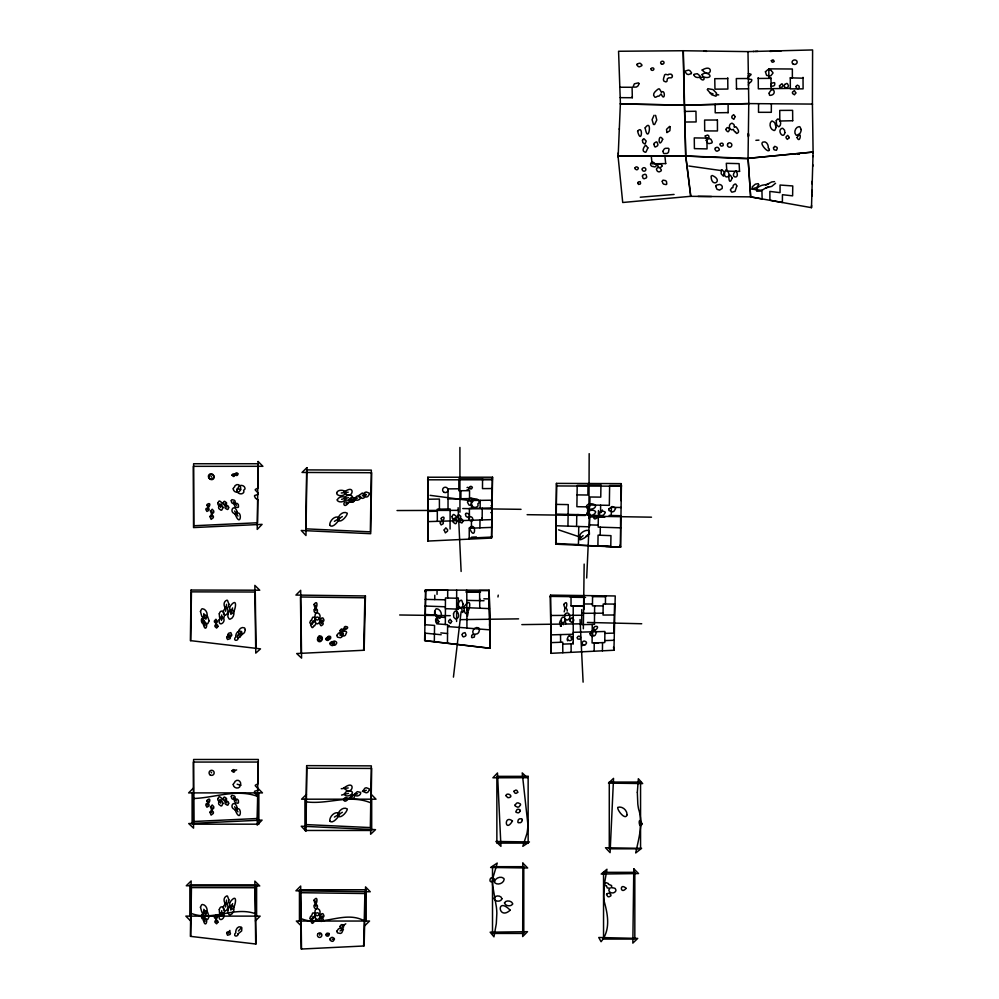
<?xml version="1.0" encoding="UTF-8"?>
<svg xmlns="http://www.w3.org/2000/svg" width="999" height="999" viewBox="0 0 999 999"><rect width="100%" height="100%" fill="white"/><g stroke="black" fill="none" stroke-linecap="round" stroke-linejoin="round"><path stroke-width="1.5" d="M448.014 508.978L448.064 488.886L458.828 488.798M427.759 521.628L450.112 520.941L450.112 508.941L437.3 509.215L437.337 521.316M728.121 112.8L728.121 103.884M456.593 621.49L456.668 590.122M551.161 653.309L550.349 596.403L571.028 596.653L571.041 605.844L583.916 605.869L583.965 595.566L583.903 609.577M803.021 77.36L803.096 88.861L790.334 88.861L790.284 77.86L792.369 77.847L792.357 69.006L768.78 68.856M460.901 498.726L460.926 490.721M469.218 538.985L469.255 528.246L479.907 527.859L479.995 520.017M469.368 520.317L469.418 508.466L492.032 507.967M581.73 609.627L581.68 624.612L594.455 624.412L594.53 613.236L603.046 613.186M588.935 518.506L589.173 453.646M771.353 103.871L771.315 112.313L758.503 112.313L758.578 103.671M812.412 104.595L812.599 49.95L747.976 51.611L683.154 50.737L684.327 105.157L748.775 103.596L812.412 104.083M445.329 624.512L445.429 608.653M447.664 598.026L447.702 590.097L425.387 590.484M471.391 528.171L471.478 520.304M471.553 508.429L471.603 498.551L448.039 498.938M482.167 519.955L482.242 508.191L482.242 509.003M469.505 498.588L469.555 490.659L458.816 490.734L458.866 478.821L482.567 478.821L482.48 488.611L492.232 488.548M480.144 508.229L480.207 500.374M482.167 519.13L482.18 517.782M782.392 202.235L782.442 194.693L792.619 195.854L792.756 185.951L780.069 185.04L780.057 192.645L769.854 191.421L769.917 200.212L782.304 202.497M434.74 599.575L434.79 595.217M437.038 594.405L437.075 590.509M592.27 624.45L592.095 642.981L604.757 642.544L604.894 631.493L573.226 632.317M594.155 651.211L594.23 642.906L598.676 642.744M748.338 136.763L748.338 135.852M594.542 615.134L594.63 605.869M434.602 615.009L434.64 611.525M583.341 628.783L584.165 564.085M602.434 650.811L602.534 642.619M190.759 640.646L191.433 591.858L255.257 592.02L256.006 648.314M190.759 936.375L191.433 887.599L255.257 887.749L256.006 944.043L190.384 936.35L191.146 880.968L186.276 885.763L259.74 885.938L254.857 881.118L255.707 944.03M425.312 590.047L425.312 591.858L425.312 590.047L489.148 590.197L490.234 648.314L424.612 640.621L425.661 590.047L425.262 620.829M489.148 590.197L490.234 648.264L424.987 640.646L425.075 634.54M447.452 643.306L447.627 624.687L436.763 623.851L436.888 615.147L425.062 614.46L424.912 624.7L434.553 625.424L434.328 641.758M469.218 538.111L491.645 537.062L492.544 477.21L427.834 477.235L427.747 541.071L491.508 538.074L492.357 479.133L482.567 479.133M556.443 483.391L556.63 485.951L621.49 486.188L621.153 483.628L556.443 483.391L555.769 543.506L578.458 544.555M589.835 504.994L609.328 505.344L609.64 485.489L621.403 485.526L620.504 547.19L555.844 544.18L556.63 485.951M565.759 623.776L565.159 618.793L566.545 619.88A2.098 2.098 0 0 0 567.619 619.929C570.516 619.105 570.679 614.273 567.969 613.099A2.11 2.11 0 0 0 566.858 612.999C563.349 613.036 565.971 619.63 563.573 617.245A1.723 1.723 0 0 0 562.425 617.345L561.238 618.843L561.513 622.589M577.06 494.892L587.874 495.029L588.011 485.089L600.936 485.152L600.761 497.127L589.959 497.002L589.81 506.93L576.885 506.693L577.197 485.377L588.011 485.414M812.412 103.933L813.111 153.134L813.149 152.06L748.076 158.329L750.649 196.89L748.076 158.329L685.751 156.006L618.006 155.732L622.714 202.497L690.833 196.291L685.751 156.006L684.427 105.145L748.788 103.571L747.989 51.611M748.775 103.384L748.039 158.354L813.099 152.035L811.488 207.667L750.486 196.865L762 198.901M567.944 526.123L568.256 504.607L556.381 504.395M576.785 514.61L576.598 526.436L589.51 526.81L589.697 514.935L556.131 514.11M578.746 526.498L578.446 545.104L597.889 546.003L598.076 535.152L610.963 535.639L610.764 546.74M587.562 514.872L587.687 506.893M598.438 510.551L598.176 527.11L620.716 527.834M600.549 510.614L600.636 505.194M600.923 486.113L600.936 485.152M621.016 515.709L611.276 515.459L611.4 507.342L621.141 507.504M620.591 517.557L620.504 547.19M620.866 500.586L621.153 483.628M748.351 135.389L748.376 133.454L748.788 135.802M600.174 535.227L600.312 527.172M605.406 604.045L605.544 595.841L605.531 596.778L592.569 596.615L592.569 595.666L592.457 605.856L603.171 605.918M363.636 650.262L364.885 597.802L300.462 596.977L301.198 653.321M363.636 945.991L364.885 893.531L300.462 892.706L301.198 949.05L364.136 945.978L365.547 886.887L370.242 891.757L295.929 890.808L300.674 886.051L301.511 949.038M613.511 647.065L613.935 650.249L615.234 595.966L550.536 595.129L550.262 596.977M613.886 631.743L614.547 603.958M565.159 618.793C566.296 622.127 562.787 622.077 562.025 624.288A1.399 1.399 0 0 1 561.226 624.45L559.577 622.777L560.414 620.591A1.399 1.399 0 0 1 561.213 620.416M811.488 207.667L811.563 205.357M811.837 196.216L811.887 194.355M811.937 192.782L812.012 190.272M812.199 184.041L812.287 181.119M812.724 166.383L812.774 164.748M813.011 156.618L813.036 155.807M620.391 103.409L618.131 157.043L618.181 155.782L685.701 155.881L690.671 196.341M618.244 154.333L618.306 152.822M619.305 129.308L619.33 128.684M586.675 578.009L589.672 513.361M462.05 611.7L461.9 609.003M748.014 158.829L685.689 156.069L683.316 50.737L618.568 51.261L620.416 103.958L684.327 105.107L620.367 103.971M752.359 186.788L752.16 187.887M221.453 620.441L221.741 614.934M221.453 916.183L221.741 910.663M569.692 621.003L569.48 618.98M468.131 612.712L467.47 616.233M703.696 51.011L706.468 51.436M727.672 78.621L714.76 78.684L714.959 89.161L727.859 89.048L727.734 77.785M748.551 88.786L736.513 88.911L736.575 88.087M734.465 127.173L734.015 124.625L732.329 123.327A2.01 1.948 -12.1 0 0 731.38 123.364C728.683 124.263 728.683 128.834 731.38 129.72A2.01 1.948 -12.1 0 0 732.392 129.745L733.303 129.296L734.552 131.668A1.673 1.623 -12 0 0 735.489 131.793L736.288 133.217A1.349 1.311 -12.1 0 0 736.987 133.416C740.509 132.193 737.324 128.684 736.238 127.023A1.673 1.623 -12.2 0 0 735.339 126.861L734.465 127.173L734.54 126.211M211.638 516.895L212.113 511.7M211.638 812.624L212.113 807.429M492.544 477.21L492.295 479.795L427.572 479.807M436.988 617.682L437.075 616.87M453.434 677.122L461.101 611.8M491.745 536.263L491.508 538.074M225.624 611.263L226.561 604.32M225.624 906.992L226.561 900.049M427.747 541.071L427.834 477.235M497.964 596.977L498.239 595.129M321.453 623.588L322.128 620.092M321.453 919.317L322.128 915.821M472.627 500.936C473.289 497.627 478.946 498.551 479.22 501.673A1.986 1.986 0 0 1 478.971 502.797L477.809 503.796L478.084 505.107A2.198 2.198 0 0 1 477.622 506.343C473.751 510.027 468.581 503.558 472.627 500.936L430.094 495.342M558.566 529.845L580.494 537.237C576.997 533.354 590.097 526.735 589.348 532.792C588.686 537.237 572.777 544.355 583.141 535.589M207.492 509.403L208.566 505.294M207.492 805.132L208.566 801.023M721.415 169.842L721.141 173.726L723.201 175.986M230.856 614.36L232.592 607.904M230.856 910.089L232.592 903.633M469.205 488.736L468.593 489.622A1.848 1.848 0 0 1 467.557 489.96L467.008 489.885M319.643 639.422L320.055 638.286M319.643 935.151L320.055 934.028M756.056 189.822L757.729 187.575A12.85 12.438 18.1 0 1 762.849 185.09L768.493 184.216M458.017 609.44L459.053 607.829M228.546 637.562L229.932 634.69M228.546 933.291L229.932 930.419M711.126 176.086C711.188 188.936 724.263 180.382 712.112 175.474M462.674 612.499L463.524 611.013M775.561 183.267L771.74 186.376L765.771 187.962L760.626 191.084L756.693 191.221M583.903 644.492L583.016 645.329A2.423 2.423 0 0 1 581.83 645.604M752.547 186.563L755.369 184.153L758.216 183.641M592.02 636.6L592.857 634.328A1.948 1.948 0 0 0 592.407 633.341L591.758 632.842M238.361 635.302L241.258 632.08M238.361 931.031L241.258 927.821M255.394 920.928L260.14 916.12L185.851 916.12L190.597 920.928M193.419 788.086L188.624 792.894L262.462 792.894L257.717 788.086M601.423 512.137L602.26 509.927M306.468 794.367L301.598 799.188L375.999 799.188L371.266 794.367M364.61 925.861L369.543 921.041L296.328 921.041L301.198 925.861M723.776 175.799L724.038 171.94L722.002 169.668M560.988 623.95L560.352 625.998M327.572 638.935L329.158 637.724M327.572 934.664L329.158 933.453M674.075 194.443L640.272 197.215M654.07 115.26L652.085 119.68L653.496 124.538M725.724 170.042C720.529 180.32 734.477 178.097 726.485 169.93M318.269 933.416L319.468 932.904A2.148 2.148 0 0 1 321.391 933.74L321.778 934.527A2.31 2.31 0 0 1 320.654 937.149L320.254 937.312A2.148 2.148 0 0 1 317.894 936.575L317.52 935.788A2.148 2.148 0 0 1 318.231 933.615M765.709 185.09L771.74 181.943L774.512 181.618M565.047 608.279L564.185 611.863M342.045 630.544L345.779 628.084M342.045 926.273L345.779 923.813M586.126 536.038L589.585 533.928M334.403 521.341L342.345 516.545M334.403 817.082L342.345 812.274M340.035 635.177L343.469 633.416M340.035 930.918L343.469 929.145M654.545 124.6L656.78 120.03L655.569 115.335M599.612 513.149L600.911 512.524M472.702 501.71L468.993 500.462L467.969 501.173A2.085 2.085 0 0 0 467.482 502.31L469.018 505.069L472.34 505.694M707.779 88.686L712.986 89.56L716.533 93.157M765.771 187.962L768.543 186.751M352.185 499.837C344.78 504.92 360.04 500.624 352.185 499.837L357.58 498.014M346.029 503.546L352.335 501.261M346.029 799.275L352.335 797.002M233.479 475.187L236.651 474.188M233.479 770.916L236.651 769.917M352.147 795.479L357.58 793.743M362.35 495.691L366.333 494.53M362.35 791.433L366.333 790.271M591.733 632.305L592.095 632.205A2.947 2.947 0 0 0 593.344 631.356L593.868 629.807M341.558 499.325L348.501 497.652M341.558 795.054L348.501 793.381M332.18 643.631L334.44 643.119M332.18 939.36L334.44 938.848M735.664 170.929C728.608 177.785 740.908 180.145 736.226 171.029M491.133 501.773C492.657 500.561 492.794 507.717 491.033 505.706M688.898 166.021L720.941 170.542M716.021 96.241L711.688 94.743L707.23 89.573M341.246 492.994L348.226 492.207M341.246 788.723L348.226 787.949M798.126 154.233L799.387 154.108M193.456 798.526C214.797 797.814 236.663 788.523 257.63 796.428M755.893 140.322L758.94 140.147M613.935 650.249L551.011 653.321L550.536 595.129M471.54 537.187L476.373 536.962M479.907 527.822L491.77 527.397M604.782 640.596L614.048 640.272M562.724 644.118L573.251 643.743L573.201 605.844M450.112 520.941L491.87 519.63M781.405 50.749L770.029 51.436M757.779 51.361L755.294 51.424M551.061 634.865L573.226 634.253M604.87 633.366L614.348 633.116M753.171 51.473L754.033 51.461M551.173 642.632L562.712 642.195L562.824 652.747M437.312 511.213L427.809 511.426M684.552 111.438L695.953 111.251L696.128 121.94L684.814 122.028M728.071 112.612L715.209 112.8L715.172 104.321M471.59 500.487L492.132 500.199M460.489 619.642L518.581 618.856M521.84 624.612L580.019 623.838M427.772 499.238L439.398 499.063L439.423 509.165M581.718 613.336L594.53 613.236M581.705 615.259L550.711 615.484M758.154 77.635L758.253 78.459L771.053 78.372L768.88 77.972L768.818 69.268M803.121 78.197L790.284 77.86M669.642 126.386L666.533 129.383L666.845 132.467M490.821 508.054C492.807 506.993 492.732 515.022 490.746 512.537M397.028 510.539L458.291 510.352M790.284 88.412L758.328 88.824L758.253 78.459M583.928 603.97L592.482 603.995M571.041 605.844L583.928 605.869M619.83 87.238L632.092 87.275L632.317 97.727L620.192 97.652M479.67 600.611L479.595 590.609L489.223 590.634L489.672 629.832M465.796 591.957L480.507 591.995M698.039 196.403L711.5 196.516M425.174 599.388L445.442 599.8M690.371 196.328L750.661 196.865M614.36 614.997L603.021 615.047L603.196 604.02L614.622 604.07M462.762 508.541L521.041 509.328M527.122 514.685L585.352 515.459M583.965 597.127L571.028 596.653M570.204 597.227L585.551 597.427M399.662 614.984L450.249 615.684M489.46 608.603L458.329 607.355M590.496 516.196L651.498 517.182M479.657 598.713L479.745 608.229M479.595 590.609L479.607 591.72L466.795 591.683L466.783 590.147L466.833 600.387L484.016 600.736M556.006 525.749L576.598 526.411M483.853 598.801L489.335 598.913M587.437 622.452L641.72 623.751M577.285 514.622L578.908 514.66M609.178 515.409L611.276 515.459M589.672 516.895L604.807 517.27M425.174 606.018L445.392 606.793M589.535 524.875L598.214 525.137M466.87 609.652L466.845 600.374M605.731 546.503L620.491 547.177L620.154 545.292L620.491 547.177M597.889 545.666L610.776 546.266M436.863 616.982L445.379 617.457M447.602 626.573L466.933 627.971M489.885 629.845L466.933 628.084L466.92 607.729M424.712 633.116L441.196 634.74M306.368 801.885C328.196 804.732 349.638 793.78 371.128 802.984M440.809 632.891L447.515 633.528M750.087 188.898L761.937 190.384L762.112 198.564M255.407 913.685C233.766 906.031 211.963 921.815 190.734 913.211M301.111 918.581C322.365 927.634 344.518 909.652 364.722 921.041M667.045 132.555L669.867 130.707L670.242 126.648M710.264 93.044L713.011 93.794M718.718 94.942L716.008 94.206L716.683 95.367M237.138 488.474L240.934 489.66M237.138 784.203L240.934 785.389M752.697 188.611L756.643 187.587L758.89 184.465M473.838 498.713L471.029 498.089L469.255 499.163A1.836 1.836 0 0 0 468.968 500.124L468.993 500.462M233.354 501.785L236.501 505.294M233.354 797.514L236.501 801.023M469.055 487.949L467.857 487.375A1.861 1.861 0 0 0 467.045 487.574M566.445 608.566L567.107 609.727A3.646 3.646 0 0 1 567.207 611.126M211.064 476.436L211.626 477.11M211.064 772.165L211.626 772.839M234.603 511.013L237.949 516.096M234.603 806.755L237.949 811.837M567.707 640.846L567.32 640.059A2.323 2.323 0 0 1 567.357 638.761M321.391 638.011L321.778 638.786A2.31 2.31 0 0 1 320.654 641.408L320.254 641.583A2.148 2.148 0 0 1 317.894 640.846L317.52 640.059A2.323 2.323 0 0 1 318.281 637.687L319.468 637.175A2.323 2.323 0 0 1 321.616 638.061M202.847 620.941L205.095 625.661M202.847 916.67L205.095 921.39M225.062 503.446L226.798 507.255M225.062 799.188L226.798 802.984M571.578 638.786L571.428 638.386A2.148 2.148 0 0 0 570.891 637.687M203.796 613.561L205.919 619.255M203.796 909.29L205.919 914.997M561.051 626.311L560.451 624.163L560.914 626.223M632.092 96.903L632.317 97.727M219.905 503.658L220.767 507.492M219.905 799.387L220.767 803.221M562.912 622.389L563.349 624.712M215.909 621.366L216.408 626.023M215.909 917.094L216.408 921.752M555.656 542.332L555.844 544.18M315.172 618.518L315.422 622.19M315.172 914.247L315.422 917.919M580.044 619.517L583.104 682.142M458.129 507.692L461.126 571.453M315.622 605.232L315.784 610.651M315.622 900.961L315.784 906.38M489.897 625.087C489.185 627.984 489.947 619.78 489.897 624.612M748.376 77.685L748.388 78.521L736.325 78.571L736.513 88.911M748.438 81.968C747.826 84.865 751.997 81.706 751.822 80.032A1.361 1.199 -6.6 0 0 751.548 79.458L748.401 79.083M748.351 75.499L748.376 77.223L751.061 74.675A1.386 1.211 -6.5 0 0 750.923 74.176L748.313 73.589M748.476 83.941L748.501 85.552M560.526 634.602L560.601 642.282M573.214 636.351L573.226 639.248M573.239 642.07L573.251 643.743M771.003 77.959L771.103 88.811M571.091 643.818L571.128 652.335M459.915 447.44L459.94 512.162M450.062 520.941L450.074 529.008M371.69 799.188L371.69 830.469L304.932 830.469L304.932 799.188M366.208 921.041L366.208 889.759L299.45 889.759L299.45 921.041M258.853 792.894L258.853 824.175L192.108 824.175L192.108 792.894M256.606 916.12L256.606 884.839L189.86 884.839L189.86 916.12M449.15 625.874A2.86 2.86 0 0 1 449.175 625.486M672.402 75.986L672.24 76.886A1.873 1.648 -15 0 1 671.291 77.797L668.493 77.872A2.185 1.911 -15 0 1 667.369 78.671L666.957 81.319A1.923 1.686 -15 0 1 665.696 81.868C661.538 81.356 664.26 77.223 664.572 75.012A2.173 1.911 -15 0 1 665.696 74.326L668.144 74.888A1.861 1.636 -15.1 0 1 668.88 74.226L670.878 74.138A2.772 2.435 -15 0 1 672.102 75.125L672.402 75.986M458.354 598.276L458.329 609.178L445.379 608.653L445.454 597.976L458.354 598.276M522.864 863.099L522.689 936.562L527.509 931.68L490.147 932.192L493.956 936.825L496.316 923.6L496.84 913.323A62.2 62.2 0 0 0 496.378 906.98L492.557 884.877A39.56 39.56 0 0 1 492.757 878.558L497.227 863.074L490.609 867.469L527.659 867.981L522.864 863.099M765.421 71.778L766.295 74.475A2.085 1.836 -6.7 0 0 766.757 75.462L770.704 75.924L773.001 73.077A2.085 1.836 -6.6 0 0 772.527 72.09L771.515 71.191A1.836 1.623 -6.6 0 0 771.228 70.355L768.006 69.53L765.421 71.778M325.999 638.885L326.049 639.497A1.399 1.399 0 0 0 326.598 640.222L327.772 640.459A1.748 1.748 0 0 0 328.971 639.56L329.096 638.361A1.399 1.399 0 0 0 328.546 637.637L327.372 637.412A1.748 1.748 0 0 0 326.173 638.299L325.999 638.885M325.999 934.627L326.049 935.226A1.399 1.399 0 0 0 326.598 935.963L327.772 936.188A1.748 1.748 0 0 0 328.971 935.289L329.096 934.09A1.399 1.399 0 0 0 328.546 933.366L327.372 933.141A1.748 1.748 0 0 0 326.173 934.04L325.999 934.627M219.081 619.917C218.494 628.796 228.222 620.304 221.99 616.82A1.611 1.611 0 0 0 221.166 616.808L219.081 619.917M219.081 915.646C218.494 924.525 228.222 916.046 221.99 912.549A1.611 1.611 0 0 0 221.166 912.549L219.081 915.646M227.972 634.777L228.409 636.313A1.598 1.598 0 0 0 229.458 636.887L231.256 636.088A2.71 2.71 0 0 0 231.818 635.002L230.794 632.592L228.609 633.291A2.71 2.71 0 0 0 228.047 634.377L227.972 634.777M462.2 634.777L462.637 636.313A1.598 1.598 0 0 0 463.673 636.887L465.472 636.088A2.71 2.71 0 0 0 466.034 635.002L465.022 632.592L462.824 633.291A2.71 2.71 0 0 0 462.262 634.377L462.2 634.777M662.275 181.381L662.737 183.117A3.621 3.447 30.2 0 0 663.711 184.153L666.121 184.603A1.548 1.474 30.1 0 0 666.77 184.016L666.508 181.631A3.634 3.447 30.2 0 0 665.546 180.607L663.124 180.157A1.548 1.474 30.3 0 0 662.474 180.744L662.275 181.381M237.225 512.075L236.8 513.686A1.349 1.349 0 0 1 236.251 514.06C227.585 513.111 234.29 501.835 237.225 512.075M237.225 807.804L236.8 809.415A1.349 1.349 0 0 1 236.251 809.802C227.585 808.853 234.29 797.564 237.225 807.804M504.483 902.871C505.019 906.105 510.714 906.817 512.537 904.32A1.336 1.336 0 0 0 512.649 903.558C511.563 900.611 505.806 899.837 504.483 902.871M350.025 797.427C355.095 802.559 356.568 790.309 350.025 797.427M233.267 488.823C233.129 491.77 237.562 493.531 239.523 491.346A2.085 2.085 0 0 0 239.985 490.222C242.382 487.325 238.549 482.255 235.04 485.676A1.836 1.836 0 0 0 234.753 486.65L233.741 487.699A2.085 2.085 0 0 0 233.267 488.823M233.267 784.552C233.129 787.499 237.562 789.26 239.523 787.087A2.085 2.085 0 0 0 239.985 785.951C242.382 783.054 238.549 777.984 235.04 781.418A1.836 1.836 0 0 0 234.753 782.379L233.741 783.428A2.085 2.085 0 0 0 233.267 784.552M637.599 131.256C641.508 145.954 643.731 123.839 637.599 131.256M633.791 868.793L632.842 943.118L637.712 938.411L598.738 937.487L601.073 941.72C610.689 929.982 607.966 914.784 604.22 901.498A50.125 50.125 0 0 1 603.708 895.991L604.27 884.814L606.967 869.255L601.198 874.038L638.536 873.551L633.791 868.793M637.337 792.294L637.812 804.058A64.798 64.798 0 0 0 638.611 809.128C643.443 823.563 638.661 838.661 635.714 852.959L641.583 848.338L605.494 847.751L610.089 852.634L613.536 778.371L608.491 783.116L642.669 783.566L638.349 778.721L637.337 792.294M191.084 590.047L190.384 640.621L260.489 648.863L255.769 653.109L254.857 585.389L259.74 590.209L191.084 590.047M258.129 461.501L257.218 529.408L262.088 524.363L193.531 527.584L193.344 466.333L262.887 466.308L258.129 461.501M257.842 499.775L257.53 522.764L193.794 525.749L193.606 463.748L258.316 463.736L257.992 488.061L255.382 489.423A1.386 1.386 0 0 0 255.245 489.997L257.929 492.807L257.904 494.567L254.757 495.429A1.361 1.361 0 0 0 254.483 496.103L255.469 498.201L257.842 499.775M258.067 762.05L257.218 825.137L262.088 820.104L188.724 823.551L193.544 828.134L193.344 762.062L258.067 762.05M257.842 795.504L257.53 818.493L193.794 821.49L193.606 759.49L258.316 759.465L257.992 783.803L255.382 785.164A1.386 1.386 0 0 0 255.245 785.726L257.929 788.548L257.904 790.309L254.757 791.171A1.361 1.361 0 0 0 254.483 791.832L255.469 793.93L257.842 795.504M306.643 469.905L305.844 528.846L370.342 531.843L371.341 470.142L306.643 469.905M306.893 467.657L305.969 535.514L301.236 530.481L370.691 533.703L371.69 472.714L302.01 472.452L306.893 467.657M306.643 765.634L305.844 824.575L370.342 827.572L371.341 765.871L306.643 765.634M306.818 768.206L305.969 831.255L301.236 826.21L375.499 829.657L370.617 834.252L371.69 768.443L306.818 768.206M315.959 623.276L314.71 625.736A1.673 1.673 0 0 1 313.773 625.886L312.974 627.372A1.361 1.361 0 0 1 312.025 627.547L310.539 624.999L313.024 620.966A1.673 1.673 0 0 1 313.923 620.791C315.609 621.578 314.385 617.12 316.933 617.12A2.01 2.01 0 0 1 317.894 617.145C320.617 618.094 320.579 622.727 317.894 623.701A2.01 2.01 0 0 1 316.883 623.738L315.959 623.276M315.959 919.018L314.71 921.478A1.673 1.673 0 0 1 313.773 921.615L312.974 923.101A1.361 1.361 0 0 1 312.025 923.276L310.539 920.728L313.024 916.707A1.673 1.673 0 0 1 313.923 916.533C315.609 917.307 314.385 912.849 316.933 912.849A2.01 2.01 0 0 1 317.894 912.874C320.617 913.835 320.579 918.456 317.894 919.43A2.01 2.01 0 0 1 316.883 919.467L315.959 919.018M245.304 629.67L244.605 632.205A5.37 5.37 0 0 1 243.157 633.741L240.11 634.415A1.261 1.261 0 0 1 240.584 634.989L240.085 637.087L237.899 637.712A1.261 1.261 0 0 1 237.362 637.262L237.525 635.227L239.685 634.24A2.123 2.123 0 0 1 238.998 633.653C237.188 630.694 241.071 626.336 244.206 627.797A2.123 2.123 0 0 1 244.905 628.458L245.304 629.67M479.52 629.67L478.821 632.205A5.37 5.37 0 0 1 477.372 633.741L474.325 634.415A1.249 1.249 0 0 1 474.725 634.815L474.3 637.087L472.115 637.712A1.261 1.261 0 0 1 471.578 637.262L471.753 635.227L473.913 634.24A2.123 2.123 0 0 1 473.214 633.653C471.416 630.694 475.287 626.336 478.434 627.797A2.123 2.123 0 0 1 479.133 628.458L479.52 629.67M510.189 910.176C498.139 921.203 495.804 895.641 510.189 910.176M626.148 888.373C620.167 895.391 619.417 881.93 626.148 888.373M735.102 116.608L733.865 119.343L731.942 117.944A3.646 3.534 -12.1 0 1 731.967 116.159L733.666 114.635L735.102 116.608M736.825 185.976L735.052 191.383L732.629 192.008A1.449 1.399 -10 0 1 731.568 191.995L730.381 189.872L731.917 187.75A1.424 1.386 -10 0 1 732.717 187.812L733.016 187.4A3.559 3.447 -10.1 0 1 733.491 185.127L734.952 184.066A1.399 1.349 -10 0 1 735.913 184.266L736.825 185.976M235.252 514.41C241.184 529.507 242.782 507.217 235.252 514.41M235.252 810.139C241.184 825.249 242.782 802.959 235.252 810.139M469.468 527.897C475.412 542.994 477.01 520.704 469.468 527.897M512.462 820.978C504.945 833.69 503.671 814.148 512.462 820.978M769.392 149.7C768.743 154.046 760.426 144.455 762.15 142.845A2.023 1.973 18.1 0 1 762.936 142.083C766.67 140.559 768.843 145.829 768.181 147.914A2.41 2.335 18 0 1 769.205 148.988L769.392 149.7M238.049 638.124C238.574 640.896 233.529 641.233 234.79 638.299A2.41 2.41 0 0 1 235.814 637.212C235.14 635.114 237.287 629.682 241.071 631.306A2.023 2.023 0 0 1 241.858 632.105L241.646 635.214L238.049 638.124M238.049 933.865C238.574 936.625 233.529 936.962 234.79 934.028A2.41 2.41 0 0 1 235.814 932.941C235.14 930.843 237.287 925.411 241.071 927.035A2.023 2.023 0 0 1 241.858 927.846L241.646 930.956L238.049 933.865M327.535 637.649L327.585 638.274A1.436 1.436 0 0 0 328.122 639.035L329.645 639.21A1.811 1.811 0 0 0 330.582 638.386L330.719 637.162A1.436 1.436 0 0 0 330.182 636.4L328.971 636.151A1.798 1.798 0 0 0 327.734 637.05L327.535 637.649M577.335 637.649L577.385 638.274A1.436 1.436 0 0 0 577.934 639.035L579.445 639.21A1.811 1.811 0 0 0 580.382 638.386L580.531 637.162A1.436 1.436 0 0 0 579.982 636.4L578.783 636.151A1.798 1.798 0 0 0 577.534 637.05L577.335 637.649M365.434 595.966L364.136 650.249L296.703 653.546L301.573 658.116L300.674 590.322L295.929 595.067L365.434 595.966M627.11 814.759C625.586 820.903 617.095 810.314 617.744 807.392C621.528 805.918 626.997 809.415 627.11 814.759M313.112 622.389L312.225 624.288A1.399 1.399 0 0 1 311.426 624.45L309.777 622.777L310.614 620.591A1.399 1.399 0 0 1 311.413 620.416L312.625 617.345A1.723 1.723 0 0 1 313.761 617.245C316.171 619.63 313.536 613.036 317.045 612.999A2.11 2.11 0 0 1 318.169 613.099C320.879 614.273 320.716 619.105 317.819 619.929A2.098 2.098 0 0 1 316.745 619.88L315.359 618.793L315.085 621.603L313.112 622.389M313.112 918.118L312.225 920.017A1.399 1.399 0 0 1 311.426 920.179L309.777 918.506L310.614 916.32A1.399 1.399 0 0 1 311.413 916.158L312.625 913.086A1.723 1.723 0 0 1 313.761 912.986C316.171 915.359 313.536 908.765 317.045 908.728A2.11 2.11 0 0 1 318.169 908.84C320.879 910.014 320.716 914.847 317.819 915.671A2.098 2.098 0 0 1 316.745 915.621L315.359 914.522L315.085 917.332L313.112 918.118M337.974 520.129C340.484 523.651 347.115 516.171 347.327 513.249C343.144 510.314 337.3 516.146 337.974 520.129M337.974 815.858C340.484 819.392 347.115 811.912 347.327 808.99C343.144 806.043 337.3 811.887 337.974 815.858M642.07 823.85C638.923 831.143 637.649 813.623 642.07 823.85M340.322 633.616L340.347 634.452A2.035 2.035 0 0 0 340.884 635.426L343.831 636.038A4.233 4.233 0 0 0 345.379 635.239L346.616 632.442A2.035 2.035 0 0 0 346.091 631.418L343.032 630.819A4.221 4.221 0 0 0 341.446 631.68L340.322 633.616M590.122 633.616L590.147 634.452A2.035 2.035 0 0 0 590.684 635.426L593.631 636.038A4.233 4.233 0 0 0 595.179 635.239L596.415 632.442A2.035 2.035 0 0 0 595.891 631.418L592.832 630.819A4.221 4.221 0 0 0 591.246 631.68L590.122 633.616M209.927 516.52L211.114 519.393L213.262 517.719A3.759 3.759 0 0 0 213.361 516.258L211.613 514.335L209.927 516.52M209.927 812.249L211.114 815.122L213.262 813.448A3.759 3.759 0 0 0 213.361 811.987L211.613 810.064L209.927 812.249M344.43 498.126C345.304 503.583 357.317 496.89 350.187 495.217A7.018 7.018 0 0 0 345.904 496.241L344.43 498.126M344.43 793.868C345.304 799.325 357.317 792.619 350.187 790.946A7.018 7.018 0 0 0 345.904 791.97L344.43 793.868M444.155 529.994L445.342 532.879L447.477 531.193A3.759 3.759 0 0 0 447.589 529.745L445.841 527.822L444.155 529.994M797.065 137.55C800.187 145.017 802.297 128.596 797.065 137.55M348.414 502.947C342.645 510.439 342.145 498.351 348.414 502.947M348.414 798.676C342.645 806.168 342.145 794.08 348.414 798.676M527.884 824.337L527.809 826.548A51.286 51.286 0 0 1 526.96 833.466L522.827 846.315L529.433 841.92L495.904 841.47L500.936 846.34L497.49 772.976L492.907 777.796L527.322 777.697L522.215 772.901L527.884 824.337M598.214 516.433C592.507 523.901 591.945 511.813 598.214 516.433M638.96 83.729L638.224 85.602A5.045 4.433 -15 0 1 636.151 87.088L633.578 87.125A1.411 1.236 -15.1 0 1 633.154 86.626L634.365 83.816L638.436 82.855A1.411 1.236 -15 0 1 638.848 83.329L638.96 83.729M662.699 139.211C658.029 150.574 657.841 131.556 662.699 139.211M200.449 611.45L201.823 616.42L205.145 618.344A1.948 1.948 0 0 0 206.056 617.956C208.679 615.097 206.431 609.09 202.547 608.766A1.948 1.948 0 0 0 201.561 609.153L200.449 611.45M200.449 907.192L201.823 912.149L205.145 914.085A1.948 1.948 0 0 0 206.056 913.685C208.679 910.838 206.431 904.832 202.547 904.495A1.948 1.948 0 0 0 201.561 904.894L200.449 907.192M434.665 611.45L436.051 616.42L439.36 618.344A1.948 1.948 0 0 0 440.284 617.956C442.894 615.097 440.659 609.09 436.775 608.766A1.948 1.948 0 0 0 435.776 609.153L434.665 611.45M715.696 186.338L717.032 189.323L719.542 190.11A1.349 1.299 -10 0 0 720.254 189.585L722.19 188.511L722.265 186.638A3.871 3.759 -10.1 0 0 721.303 185.165L719.779 184.428L716.545 185.115A1.336 1.299 -9.8 0 0 715.958 185.614L715.696 186.338M206.98 505.294L209.116 509.215A2.81 2.81 0 0 1 208.816 510.364L206.943 511.451L205.869 509.59A2.81 2.81 0 0 1 206.169 508.429C209.553 508.553 211.838 501.373 207.317 504.233A2.747 2.747 0 0 0 206.98 505.294M206.98 801.023C208.441 807.492 212.337 795.903 207.317 799.974A2.747 2.747 0 0 0 206.98 801.023M441.208 518.781L443.344 522.702A2.81 2.81 0 0 1 443.032 523.851L441.171 524.937L440.084 523.064A2.81 2.81 0 0 1 440.384 521.915C443.781 522.027 446.053 514.86 441.546 517.719A2.747 2.747 0 0 0 441.208 518.781M801.136 129.495L801.098 130.345A7.305 7.08 18 0 1 799.837 133.579L796.89 135.315A1.811 1.761 18 0 1 796.003 135.015C793.331 132.555 795.541 126.798 799.138 126.636A1.811 1.761 17.9 0 1 800.037 126.985L801.136 129.495M693.93 74.825C694.255 77.323 698.276 78.397 700.037 76.736A1.361 1.199 4.2 0 0 700.237 76.136L697.314 73.689L694.205 74.251A1.374 1.211 4.3 0 0 693.93 74.825M217.844 502.984L217.819 503.471A3.409 3.409 0 0 0 218.157 504.845L219.855 506.268A1.623 1.623 0 0 0 220.717 506.193L222.003 503.971A3.409 3.409 0 0 0 221.691 502.534L219.718 501.023A1.611 1.611 0 0 0 218.843 501.261L217.844 502.984M217.844 798.725L217.819 799.2A3.409 3.409 0 0 0 218.157 800.586L219.855 802.01A1.623 1.623 0 0 0 220.717 801.922L222.003 799.699A3.409 3.409 0 0 0 221.691 798.263L219.718 796.752A1.611 1.611 0 0 0 218.843 796.99L217.844 798.725M236.775 490.134C236.538 493.294 241.333 495.229 243.394 492.857A2.198 2.198 0 0 0 243.868 491.62L243.594 490.309L244.743 489.31A1.986 1.986 0 0 0 245.005 488.199C244.668 485.377 240.135 484.265 238.624 486.713A1.998 1.998 0 0 0 238.411 487.849L236.775 490.134M452.06 516.471L452.035 516.958A3.409 3.409 0 0 0 452.385 518.331L454.07 519.755A1.623 1.623 0 0 0 454.945 519.667L456.218 517.445A3.409 3.409 0 0 0 455.919 516.021L453.933 514.51A1.611 1.611 0 0 0 453.071 514.735L452.06 516.471M653.895 144.405L654.695 146.678A1.511 1.436 31.4 0 0 655.506 146.99L657.467 145.842A3.571 3.409 31.2 0 0 657.929 144.518L657.005 142.158A1.498 1.436 31.4 0 0 656.181 141.92L654.37 143.057A3.571 3.422 31.3 0 0 653.895 144.405M702.16 70.042C711.438 80.107 714.485 62.675 702.16 70.042M217.445 621.465L216.259 623.463L214.51 622.09A2.947 2.947 0 0 1 214.398 620.941L215.946 619.243L217.445 621.465M223.426 610.839L223.576 613.523L224.725 615.084A1.286 1.286 0 0 0 225.499 615.184C228.222 614.048 228.871 609.228 226.523 607.442A1.286 1.286 0 0 0 225.749 607.342L223.426 610.839M217.445 917.194L216.259 919.192L214.51 917.831A2.947 2.947 0 0 1 214.398 916.67L215.946 914.984L217.445 917.194M223.426 906.568L223.576 909.252L224.725 910.813A1.286 1.286 0 0 0 225.499 910.913C228.222 909.777 228.871 904.957 226.523 903.183A1.286 1.286 0 0 0 225.749 903.084L223.426 906.568M451.66 621.465L450.487 623.463L448.738 622.09A2.947 2.947 0 0 1 448.613 620.941L450.162 619.243L451.66 621.465M354.433 498.376L354.42 498.626A1.361 1.361 0 0 0 354.62 499.313C356.343 501.286 360.589 499.912 360.726 497.265A1.374 1.374 0 0 0 360.452 496.603L357.342 495.904L354.433 498.376M354.433 794.118L354.42 794.355A1.361 1.361 0 0 0 354.62 795.042C356.343 797.027 360.589 795.641 360.726 792.994A1.374 1.374 0 0 0 360.452 792.344L357.342 791.633L354.433 794.118M513.823 791.358L514.935 793.069A2.81 2.81 0 0 0 516.096 793.368L517.957 792.294L516.87 790.421A2.81 2.81 0 0 0 515.721 790.109L513.823 791.358M732.03 178.009C728.558 189.186 727.21 167.482 732.03 178.009M222.927 507.742L221.853 509.989A1.661 1.661 0 0 1 220.954 510.214L218.943 508.703A3.521 3.521 0 0 1 218.606 507.205L219.605 505.044A1.673 1.673 0 0 1 220.717 504.77L222.627 506.356A3.534 3.534 0 0 1 222.927 507.742M228.659 507.654L228.097 509.153A1.336 1.336 0 0 1 227.385 509.478L225.412 508.366A3.047 3.047 0 0 1 224.962 507.217L225.474 505.382A1.336 1.336 0 0 1 226.136 505.044L228.122 506.043A3.047 3.047 0 0 1 228.609 507.23L228.659 507.654M222.927 803.471L221.853 805.718A1.661 1.661 0 0 1 220.954 805.956L218.943 804.432A3.521 3.521 0 0 1 218.606 802.934L219.605 800.773A1.673 1.673 0 0 1 220.717 800.511L222.627 802.097A3.534 3.534 0 0 1 222.927 803.471M228.659 803.383L228.097 804.882A1.336 1.336 0 0 1 227.385 805.206L225.412 804.095A3.047 3.047 0 0 1 224.962 802.946L225.474 801.111A1.336 1.336 0 0 1 226.136 800.773L228.122 801.772A3.047 3.047 0 0 1 228.609 802.959L228.659 803.383M369.505 494.13L367.769 496.578A4.233 4.233 0 0 1 366.096 497.04L363.461 495.929A1.873 1.873 0 0 1 363.161 494.905L364.81 492.532A4.233 4.233 0 0 1 366.408 492.045L369.168 493.069A1.873 1.873 0 0 1 369.505 494.13M369.505 789.859L367.769 792.307A4.233 4.233 0 0 1 366.096 792.769L363.461 791.658A1.873 1.873 0 0 1 363.161 790.634L364.81 788.273A4.233 4.233 0 0 1 366.408 787.774L369.168 788.81A1.873 1.873 0 0 1 369.505 789.859M457.155 521.228L456.081 523.464A1.661 1.661 0 0 1 455.182 523.701L453.159 522.19A3.521 3.521 0 0 1 452.822 520.679L453.833 518.518A1.673 1.673 0 0 1 454.932 518.256L456.843 519.842A3.534 3.534 0 0 1 457.155 521.228M462.874 521.128L462.312 522.627A1.336 1.336 0 0 1 461.6 522.952L459.627 521.84A3.047 3.047 0 0 1 459.19 520.704L459.69 518.856A1.336 1.336 0 0 1 460.352 518.518L462.337 519.517A3.047 3.047 0 0 1 462.837 520.704L462.874 521.128M779.445 85.902L779.969 87.388A1.274 1.124 -6.7 0 0 780.594 87.625L782.479 86.688A2.897 2.547 -6.6 0 0 782.929 85.689L782.454 84.153A1.286 1.124 -6.7 0 0 781.63 83.866L779.445 85.902M231.98 475.124L233.329 476.486A1.848 1.848 0 0 0 234.378 476.148L234.952 474.712L233.629 473.888A1.861 1.861 0 0 0 232.829 474.088L231.98 475.124M231.98 770.853L233.329 772.215A1.848 1.848 0 0 0 234.378 771.877L234.952 770.441L233.629 769.63A1.861 1.861 0 0 0 232.829 769.817L231.98 770.853M314.011 604.47C316.221 615.284 319.38 597.127 314.011 604.47M314.011 900.211C316.221 911.013 319.38 892.856 314.011 900.211M563.811 604.47C566.033 615.284 569.18 597.127 563.811 604.47M726.123 129.171L726.098 129.545A2.61 2.522 -12 0 0 726.36 130.594L727.759 131.681A1.374 1.336 -12 0 0 728.483 131.581L729.52 129.77A2.61 2.522 -11.8 0 0 729.27 128.709L727.871 127.635A1.386 1.349 -12.1 0 0 726.822 127.922L726.123 129.171M210.502 511.213L211.576 514.073L213.586 512.712A3.546 3.546 0 0 0 213.736 510.964L212.213 509.24L210.502 511.213M210.502 806.942L211.576 809.802L213.586 808.441A3.546 3.546 0 0 0 213.736 806.692L212.213 804.969L210.502 806.942M223.314 502.647L223.326 503.434A2.897 2.897 0 0 0 223.776 504.557L225.662 505.556A1.274 1.274 0 0 0 226.286 505.269L226.586 502.772L224.625 501.323A1.286 1.286 0 0 0 223.801 501.673L223.314 502.647M223.314 798.376L223.326 799.163A2.897 2.897 0 0 0 223.776 800.286L225.662 801.298A1.274 1.274 0 0 0 226.286 800.998L226.586 798.513L224.625 797.065A1.286 1.286 0 0 0 223.801 797.402L223.314 798.376M457.542 516.121L457.554 516.92A2.897 2.897 0 0 0 458.004 518.044L459.89 519.043A1.274 1.274 0 0 0 460.514 518.743L460.814 516.258L458.841 514.81A1.286 1.286 0 0 0 458.017 515.159L457.542 516.121M661.425 92.133C665.734 88.811 664.884 103.034 661.126 93.894L659.09 96.054A1.886 1.648 -15.1 0 1 657.916 96.079L655.794 97.19A1.449 1.274 -15.1 0 1 654.82 97.128C651.286 94.068 656.081 90.709 658.291 88.986A1.886 1.648 -15 0 1 659.477 88.973L661.425 92.133M663.061 151.161L663.311 152.785A1.998 1.911 31.4 0 0 664.123 153.571L667.032 153.446A4.745 4.533 31.3 0 0 668.456 152.285L669.03 149.076A1.998 1.898 31.4 0 0 668.231 148.252L665.284 148.339A4.745 4.533 31.3 0 0 663.823 149.525L663.061 151.161M227.934 614.223L227.884 616.783L229.096 618.918A1.711 1.711 0 0 0 230.045 619.193C233.691 618.356 235.339 612.312 232.58 609.777A1.711 1.711 0 0 0 231.606 609.527L229.308 611.013L227.934 614.223M227.934 909.964L227.884 912.524L229.096 914.647A1.711 1.711 0 0 0 230.045 914.922C233.691 914.097 235.339 908.054 232.58 905.506A1.711 1.711 0 0 0 231.606 905.256L229.308 906.755L227.934 909.964M645.167 127.872C648.276 146.004 652.884 117.12 645.167 127.872M226.661 637.474L227.535 639.535L229.982 638.748A2.647 2.647 0 0 0 230.444 637.649L229.558 635.589L227.123 636.363A2.635 2.635 0 0 0 226.661 637.474M226.661 933.203L227.535 935.264L229.982 934.49A2.647 2.647 0 0 0 230.444 933.378L229.558 931.318L227.123 932.104A2.635 2.635 0 0 0 226.661 933.203M348.838 500.099L348.813 500.337A1.449 1.449 0 0 0 349.088 501.211L351.523 502.085A5.17 5.17 0 0 0 353.946 501.323L355.469 499.175A1.436 1.436 0 0 0 355.307 498.489L352.747 497.415A5.182 5.182 0 0 0 350.299 498.189L348.838 500.099M598.638 513.586L598.613 513.811A1.449 1.449 0 0 0 598.901 514.685L601.323 515.571A5.17 5.17 0 0 0 603.746 514.81L605.269 512.662A1.436 1.436 0 0 0 605.119 511.963L602.547 510.889A5.182 5.182 0 0 0 600.099 511.675L598.638 513.586M706.243 140.347L707.492 142.907A4.046 3.921 -11.9 0 0 708.99 143.594L711.625 143.082A1.961 1.898 -11.9 0 0 712.275 141.933L711.026 139.385A4.046 3.921 -12.1 0 0 709.527 138.686L706.705 139.385A1.948 1.886 -11.9 0 0 706.243 140.347M494.555 881.305L494.542 881.967A1.948 1.948 0 0 0 494.942 882.891C497.789 885.501 503.796 883.266 504.133 879.382A1.948 1.948 0 0 0 503.733 878.383C500.974 875.836 495.579 877.834 494.555 881.305M340.047 630.719L340.497 632.055L342.295 632.205A2.947 2.947 0 0 0 343.531 631.356L344.305 627.172A3.072 3.072 0 0 1 345.317 626.448C351.236 626.61 344.555 631.68 341.795 628.883A2.96 2.96 0 0 0 340.559 629.732L340.047 630.719M340.047 926.46L340.497 927.784L342.295 927.934A2.947 2.947 0 0 0 343.531 927.084L343.856 925.024L341.795 924.612A2.96 2.96 0 0 0 340.559 925.461L340.047 926.46M505.856 795.554L507.592 797.514A3.759 3.759 0 0 0 509.053 797.614C514.198 796.503 507.142 791.695 505.856 795.554M773.538 147.665L773.538 148.439A2.635 2.547 17.9 0 0 774.25 149.825L776.423 150.325L777.309 148.327A2.635 2.56 18 0 0 776.847 147.253L774.787 146.316L773.538 147.665M204.62 621.64C200.549 628.433 200.112 611.65 204.62 621.64M204.62 917.369C200.549 924.175 200.112 907.379 204.62 917.369M438.848 621.64C434.765 628.433 434.328 611.65 438.848 621.64M515.109 804.969L515.084 805.206A1.661 1.661 0 0 0 515.322 806.106L517.569 807.18A3.534 3.534 0 0 0 518.956 806.867L520.529 804.969A1.673 1.673 0 0 0 520.267 803.858L518.106 802.846A3.521 3.521 0 0 0 516.608 803.196L515.109 804.969M209.078 620.791L207.917 623.451A1.811 1.811 0 0 1 207.03 623.738L204.058 621.89A7.305 7.305 0 0 1 202.797 618.543L203.858 615.122A1.811 1.811 0 0 1 204.758 614.772L207.467 616.208L209.078 620.791M231.281 500.686L231.581 502.31A3.434 3.434 0 0 0 232.467 503.371L234.765 503.808A1.274 1.274 0 0 0 235.202 503.434L235.14 501.248A3.434 3.434 0 0 0 234.241 500.187L232.105 499.687A1.299 1.299 0 0 0 231.406 500.324L231.281 500.686M209.078 916.52L207.917 919.18A1.811 1.811 0 0 1 207.03 919.48L204.058 917.631A7.305 7.305 0 0 1 202.797 914.285L203.858 910.851A1.811 1.811 0 0 1 204.758 910.514L207.467 911.937L209.078 916.52M231.281 796.415L231.581 798.051A3.434 3.434 0 0 0 232.467 799.1L234.765 799.537A1.274 1.274 0 0 0 235.202 799.163L235.14 796.977A3.434 3.434 0 0 0 234.241 795.916L232.105 795.416A1.299 1.299 0 0 0 231.406 796.053L231.281 796.415M329.795 525.262C332.392 528.908 339.323 520.779 339.685 517.844C335.002 514.56 329.208 521.253 329.795 525.262M329.795 820.991C332.392 824.637 339.323 816.508 339.685 813.573C335.002 810.289 329.208 816.982 329.795 820.991M465.497 514.173L465.796 515.796A3.434 3.434 0 0 0 466.695 516.845L468.981 517.282A1.274 1.274 0 0 0 469.418 516.908L469.355 514.722A3.434 3.434 0 0 0 468.456 513.661L466.321 513.174A1.299 1.299 0 0 0 465.634 513.798L465.497 514.173M642.432 176.136L643.019 178.159A1.961 1.861 30.2 0 0 644.193 178.759L646.153 178.009A2.672 2.535 30.2 0 0 646.715 176.873L646.128 174.837A1.961 1.861 30.2 0 0 644.942 174.251L642.981 174.987A2.672 2.535 30.3 0 0 642.432 176.136M337.05 635.214L337.025 636.038A1.961 1.961 0 0 0 337.674 637.212L340.309 637.712A4.046 4.046 0 0 0 341.808 636.975L343.057 634.328A1.948 1.948 0 0 0 342.595 633.341L339.772 632.654A4.046 4.046 0 0 0 338.274 633.391L337.05 635.214M337.05 930.943L337.025 931.767A1.961 1.961 0 0 0 337.674 932.954L340.309 933.441A4.046 4.046 0 0 0 341.808 932.704L343.057 930.069A1.948 1.948 0 0 0 342.595 929.07L339.772 928.383A4.046 4.046 0 0 0 338.274 929.12L337.05 930.943M705.244 135.976L705.769 137.475A2.947 2.86 -12.1 0 0 707.005 138.274L709.065 137.85L708.741 135.852A2.96 2.86 -12 0 0 707.504 135.052L705.244 135.976M770.828 84.828L770.978 85.852A1.286 1.136 -6.8 0 0 771.503 86.314L773.8 85.877A3.434 3.022 -6.6 0 0 774.687 84.915L774.762 83.017A1.286 1.136 -6.6 0 0 774.163 82.617L772.04 83.104A3.434 3.022 -6.6 0 0 771.141 84.066L770.828 84.828M337.312 499.737L337.287 500.012A1.386 1.386 0 0 0 337.512 500.786C339.785 503.046 345.03 501.798 345.841 498.651A1.386 1.386 0 0 0 345.617 497.877C343.344 495.641 338.499 496.828 337.312 499.737M587.112 513.211L587.087 513.486A1.386 1.386 0 0 0 587.325 514.273C589.585 516.52 594.83 515.284 595.641 512.125A1.386 1.386 0 0 0 595.416 511.351C593.144 509.128 588.299 510.302 587.112 513.211M796.103 86.364C795.379 88.774 799.637 89.76 799.25 86.913A2.747 2.423 -6.9 0 0 798.913 85.989L797.352 85.14L796.103 86.364M647.889 147.877L645.991 152.035A1.686 1.611 31.4 0 1 645.104 152.223C641.321 151.186 643.806 147.315 645.204 145.617A1.486 1.424 31.4 0 1 645.991 145.467L647.889 147.877M219.28 613.773L219.518 617.157L221.079 618.806A1.723 1.723 0 0 0 221.915 618.868C227.872 617.12 221.578 606.118 219.28 613.773M219.28 909.515L219.518 912.886L221.079 914.535A1.723 1.723 0 0 0 221.915 914.597C227.872 912.861 221.578 901.847 219.28 909.515M453.509 613.773L453.746 617.157L455.294 618.806A1.723 1.723 0 0 0 456.131 618.868C462.087 617.12 455.806 606.118 453.509 613.773M776.173 127.41L774.874 130.245A1.711 1.661 18 0 1 773.925 130.482C770.366 129.683 768.618 123.751 771.403 121.291A1.711 1.661 17.9 0 1 772.364 121.066L774.662 122.552L776.173 127.41M637.874 182.929L638.461 184.44L640.072 184.128A2.248 2.135 30.3 0 0 640.584 183.379L640.222 181.618L638.448 181.893A2.26 2.148 30 0 0 637.961 182.642L637.874 182.929M235.127 474.05L236.426 475.512A1.898 1.898 0 0 0 237.5 475.199L238.162 473.751L236.863 472.852A1.898 1.898 0 0 0 235.789 473.164L235.127 474.05M469.343 487.537L470.641 488.986A1.898 1.898 0 0 0 471.728 488.686L472.39 487.237L471.091 486.338A1.898 1.898 0 0 0 470.005 486.65L469.343 487.537M203.384 624.5C205.981 634.827 209.216 619.655 203.384 624.5M234.328 504.083L234.603 505.806A3.584 3.584 0 0 0 235.814 507.142L237.837 507.48A1.349 1.349 0 0 0 238.486 506.943L238.399 504.807A3.584 3.584 0 0 0 237.175 503.446L235.102 503.121A1.349 1.349 0 0 0 234.49 503.683L234.328 504.083M203.384 920.229C205.881 930.506 209.328 915.471 203.384 920.229M234.328 799.812L234.603 801.535A3.584 3.584 0 0 0 235.814 802.871L237.837 803.221A1.349 1.349 0 0 0 238.486 802.672L238.399 800.536A3.584 3.584 0 0 0 237.175 799.175L235.102 798.863A1.349 1.349 0 0 0 234.49 799.412L234.328 799.812M468.556 517.557L468.831 519.28A3.584 3.584 0 0 0 470.042 520.629L472.065 520.966A1.349 1.349 0 0 0 472.702 520.429L472.627 518.294A3.584 3.584 0 0 0 471.403 516.92L469.33 516.608A1.349 1.349 0 0 0 468.718 517.17L468.556 517.557M593.531 628.221C594.068 633.428 601.161 625.137 595.129 626.448A3.072 3.072 0 0 0 594.105 627.172L593.531 628.221M702.11 74.463C701.922 78.958 713.935 78.247 708.741 74.176A7.018 6.181 4.3 0 0 704.457 73.202L702.11 74.463M642.457 140.247L642.769 142.52L644.567 143.956A1.374 1.311 31.2 0 0 645.179 143.844L646.191 141.084L644.043 138.761A1.374 1.311 31.3 0 0 643.431 138.886L642.457 140.247M336.651 492.982L337.187 494.58L338.998 495.479A7.78 7.78 0 0 0 343.956 494.942C350.287 490.921 337.862 487.824 336.651 492.982M586.45 506.456L586.987 508.066L588.798 508.953A7.78 7.78 0 0 0 593.756 508.416C600.087 504.408 587.674 501.311 586.45 506.456M343.981 492.195C352.397 502.372 356.93 482.33 343.981 492.195M343.981 787.924C352.397 798.101 356.93 778.071 343.981 787.924M501.923 898.775C501.086 902.134 495.029 901.91 494.03 898.738A1.723 1.723 0 0 1 494.093 897.914C495.492 894.942 501.473 895.354 501.923 898.775M642.27 169.006L642.22 169.343A1.748 1.661 30.1 0 0 643.294 171.029L643.993 171.179A1.911 1.811 30.1 0 0 645.691 170.192L645.854 169.53A1.761 1.673 30.2 0 0 644.442 167.732L644.08 167.682A1.911 1.811 30.3 0 0 642.27 169.006M229.608 607.03C231.481 628.046 241.895 590.134 229.608 607.03M229.608 902.771C231.481 923.775 241.895 885.876 229.608 902.771M463.836 607.03C465.696 628.046 476.111 590.134 463.836 607.03M359.016 495.479L358.928 496.028A2.023 2.023 0 0 0 359.203 497.115L362.337 498.376A4.558 4.558 0 0 0 364.098 497.789L365.771 495.117A2.01 2.01 0 0 0 365.509 494.28L362.25 493.031L359.016 495.479M608.828 508.966L608.728 509.515A2.023 2.023 0 0 0 609.003 510.601L612.15 511.863A4.558 4.558 0 0 0 613.898 511.276L615.571 508.603A2.01 2.01 0 0 0 615.309 507.767L612.05 506.505L608.828 508.966M522.315 820.167L521.865 821.428A3.584 3.584 0 0 1 520.504 822.652L518.369 822.726A1.349 1.349 0 0 1 517.819 822.09L518.169 820.067A3.584 3.584 0 0 1 519.505 818.855L521.628 818.743A1.349 1.349 0 0 1 522.177 819.355L522.315 820.167M606.48 885.988L607.255 887.949L610.064 888.223L608.978 889.622A2.098 2.098 0 0 0 608.928 890.696C609.752 893.593 614.585 893.755 615.759 891.033A2.11 2.11 0 0 0 615.859 889.922C615.821 886.413 609.228 889.035 611.613 886.637A1.723 1.723 0 0 0 611.513 885.489L608.441 884.277A1.399 1.399 0 0 0 608.266 883.478L606.081 882.641L604.407 884.29A1.399 1.399 0 0 0 604.57 885.089L606.48 885.988M228.908 604.183C227.248 614.447 220.379 602.971 226.723 600.249A1.336 1.336 0 0 1 227.485 600.349L228.908 604.183M228.908 899.912C227.248 910.189 220.379 898.713 226.723 895.978A1.336 1.336 0 0 1 227.485 896.091L228.908 899.912M332.28 642.682L332.205 643.094A1.836 1.836 0 0 0 332.542 644.28L333.953 645.117A2.485 2.485 0 0 0 335.577 644.817L336.688 643.131A1.836 1.836 0 0 0 336.338 641.945L334.94 641.108A2.485 2.485 0 0 0 333.316 641.408L332.28 642.682M463.136 604.183C461.463 614.447 454.607 602.971 460.951 600.249A1.336 1.336 0 0 1 461.713 600.349L463.136 604.183M582.08 642.682L582.005 643.094A1.836 1.836 0 0 0 582.355 644.28L583.753 645.117A2.485 2.485 0 0 0 585.389 644.817L586.488 643.131A1.836 1.836 0 0 0 586.151 641.945L584.74 641.108A2.485 2.485 0 0 0 583.116 641.408L582.08 642.682M769.143 93.169L769.48 95.08A1.349 1.186 -6.8 0 0 770.029 95.405C777.884 94.893 772.939 84.615 769.143 93.169M776.285 120.617L776.51 124.613L778.458 126.673A1.286 1.249 17.9 0 0 779.232 126.586C781.593 124.875 780.868 120.142 778.209 119.043A1.286 1.249 17.9 0 0 777.434 119.131L776.285 120.617M520.292 810.751L519.268 812.362A3.047 3.047 0 0 1 518.081 812.861L516.158 812.349A1.336 1.336 0 0 1 515.834 811.638L516.945 809.665A3.047 3.047 0 0 1 518.094 809.215L519.93 809.727A1.336 1.336 0 0 1 520.267 810.389L520.292 810.751M784.877 132.667C783.553 139.81 776.548 130.444 781.955 128.322A1.611 1.561 17.9 0 1 782.779 128.334L784.54 130.132L784.877 132.667M494.205 879.22C488.012 887.162 489.185 873.363 494.205 879.22M700.024 77.785C703.858 83.754 706.88 75.337 700.087 77.66M217.882 626.51L216.608 628.071L215.022 626.635A2.86 2.86 0 0 1 214.947 625.486L216.271 623.963L217.782 625.374A2.86 2.86 0 0 1 217.882 626.51M217.882 922.239L216.608 923.813L215.022 922.377A2.86 2.86 0 0 1 214.947 921.215L216.271 919.692L217.782 921.103A2.86 2.86 0 0 1 217.882 922.239M795.791 92.957L794.48 94.818L792.657 93.619A3.546 3.122 -6.6 0 1 792.494 92.083L794.405 90.572L795.791 92.957M720.192 144.093L720.304 145.255A1.748 1.698 -12 0 0 721.503 146.104L722.689 145.866A1.399 1.361 -12.1 0 0 723.226 145.155L723.101 143.993A1.748 1.698 -11.8 0 0 721.915 143.144L720.729 143.381A1.399 1.361 -11.9 0 0 720.192 144.093M330.095 643.131L330.007 643.531A1.786 1.786 0 0 0 330.294 644.692L332.03 645.604A2.423 2.423 0 0 0 333.216 645.329L334.353 643.718A1.786 1.786 0 0 0 334.066 642.557L332.729 641.683A2.41 2.41 0 0 0 331.144 641.932L330.095 643.131M330.095 938.86L330.007 939.26A1.786 1.786 0 0 0 330.294 940.434L332.03 941.345A2.423 2.423 0 0 0 333.216 941.058L334.353 939.447A1.786 1.786 0 0 0 334.066 938.286L332.729 937.424A2.41 2.41 0 0 0 331.144 937.661L330.095 938.86M771.328 60.677L771.89 61.926A1.848 1.623 -6.7 0 0 772.939 62.2L774.25 61.451L773.438 60.077A1.861 1.636 -6.6 0 0 772.639 59.928L771.328 60.677M314.335 609.427C312.812 611.7 316.558 614.997 317.332 611.575A3.646 3.646 0 0 0 317.295 609.727L315.784 608.166L314.335 609.427M314.335 905.156C312.812 907.442 316.558 910.726 317.332 907.304A3.646 3.646 0 0 0 317.295 905.469L315.784 903.895L314.335 905.156M635.114 167.782L635.027 168.069A1.324 1.261 30.3 0 0 635.152 168.943L636.413 169.743A1.886 1.786 30.2 0 0 637.587 169.493L638.274 168.569A1.324 1.261 30.1 0 0 638.136 167.695L636.875 166.895A1.886 1.786 30.2 0 0 635.714 167.145L635.114 167.782M661.9 166.134L660.751 167.407A2.298 2.185 30.3 0 1 659.677 167.557L661.35 169.917A2.148 2.035 30.3 0 1 660.888 171.091L659.377 171.84A2.647 2.51 30.2 0 1 657.317 171.141L656.505 169.618A2.148 2.048 30.2 0 1 657.03 168.044L659.015 167.382L657.979 166.496A1.836 1.736 30.2 0 1 657.804 165.11L659.015 163.898A2.298 2.185 30.2 0 1 660.464 163.886L661.813 165.072A1.823 1.736 30.2 0 1 661.9 166.134M788.898 137.999L787.324 139.373L786.063 137.825A2.86 2.772 18.2 0 1 786.151 136.726L787.674 135.365L788.985 136.875A2.86 2.772 18 0 1 788.898 137.999M727.647 144.018L727.497 144.418A2.31 2.248 -11.9 0 0 728.621 146.953L729.02 147.115A2.148 2.085 -12 0 0 731.368 146.366L731.755 145.592A2.323 2.248 -12 0 0 730.993 143.307L729.807 142.82A2.148 2.073 -12 0 0 727.884 143.656L727.647 144.018M651.161 68.619L651.036 68.856A1.349 1.186 -14.9 0 0 651.298 69.992L651.735 70.267A1.511 1.324 -15.1 0 0 653.321 70.03L653.683 69.643A1.361 1.186 -15.2 0 0 653.334 68.107L653.096 67.994A1.511 1.324 -15 0 0 651.323 68.407L651.161 68.619M320.729 618.881L320.542 619.243A2.722 2.722 0 0 0 320.342 620.429L321.228 622.077A1.436 1.436 0 0 0 321.953 622.29L323.701 620.991A2.722 2.722 0 0 0 323.926 619.842L323.089 618.156A1.461 1.461 0 0 0 321.965 617.931L320.729 618.881M320.729 914.609L320.542 914.972A2.722 2.722 0 0 0 320.342 916.17L321.228 917.806A1.436 1.436 0 0 0 321.953 918.019L323.701 916.72A2.722 2.722 0 0 0 323.926 915.584L323.089 913.885A1.461 1.461 0 0 0 321.965 913.66L320.729 914.609M570.529 618.881L570.354 619.243A2.722 2.722 0 0 0 570.154 620.429L571.041 622.077A1.436 1.436 0 0 0 571.753 622.29L573.501 620.991A2.722 2.722 0 0 0 573.726 619.842L572.902 618.156A1.461 1.461 0 0 0 571.765 617.931L570.529 618.881M320.192 622.302L320.005 622.627A2.61 2.61 0 0 0 319.742 623.726L320.791 625.574A1.374 1.374 0 0 0 321.516 625.661L322.914 624.537A2.61 2.61 0 0 0 323.177 623.438L322.128 621.59A1.374 1.374 0 0 0 321.403 621.503L320.192 622.302M320.192 918.031L320.005 918.368A2.61 2.61 0 0 0 319.742 919.455L320.791 921.303A1.374 1.374 0 0 0 321.516 921.403L322.914 920.266A2.61 2.61 0 0 0 323.177 919.167L322.128 917.319A1.374 1.374 0 0 0 321.403 917.232L320.192 918.031M206.368 803.833L206.169 804.17A2.81 2.81 0 0 0 205.869 805.319L206.943 807.192L208.816 806.106A2.81 2.81 0 0 0 209.116 804.944L208.204 803.134L206.368 803.833M784.789 84.478L784.565 84.853A3.409 2.997 -6.6 0 0 784.252 86.126L785.539 88.049A1.623 1.424 -6.6 0 0 786.388 88.099L788.086 86.801A3.409 2.997 -6.6 0 0 788.423 85.577L787.399 83.654A1.611 1.424 -6.7 0 0 786.538 83.479L784.789 84.478M637.175 64.161L637.062 64.323A1.536 1.349 -14.8 0 0 636.887 65.06L638.336 66.596A3.309 2.91 -15 0 0 639.672 66.758L641.733 65.722A1.536 1.349 -15.1 0 0 641.932 64.972L640.484 63.436A3.309 2.897 -15 0 0 639.148 63.262L637.175 64.161M607.017 893.805L606.78 894.105A1.436 1.436 0 0 0 606.568 894.817L607.867 896.578A2.722 2.722 0 0 0 609.015 896.79L610.701 895.966A1.461 1.461 0 0 0 610.926 894.842L609.615 893.418A2.722 2.722 0 0 0 608.428 893.218L607.017 893.805M715.484 147.914L715.222 148.227A1.786 1.736 -12.1 0 0 714.934 149.363L716.071 150.899A2.423 2.348 -11.9 0 0 717.257 151.161L718.993 150.25A1.786 1.736 -12 0 0 719.28 149.126L718.144 147.577A2.41 2.335 -12.1 0 0 716.558 147.365L715.484 147.914M691.208 73.601L688.561 74.538A4.233 3.721 4.3 0 1 686.887 74.101L685.152 71.916A1.873 1.648 4.3 0 1 685.501 70.991L688.261 70.13A4.233 3.721 4.3 0 1 689.859 70.592L691.495 72.702A1.873 1.648 4.2 0 1 691.208 73.601M319.043 636.226L318.669 636.475A2.385 2.385 0 0 0 317.857 638.898L318.231 639.71A2.21 2.21 0 0 0 320.642 640.521L321.428 640.109A2.385 2.385 0 0 0 322.252 637.674L321.865 636.863A2.21 2.21 0 0 0 319.468 636.051L319.043 636.226M568.856 636.226L568.468 636.475A2.385 2.385 0 0 0 567.657 638.898L568.031 639.71A2.21 2.21 0 0 0 570.441 640.521L571.241 640.109A2.385 2.385 0 0 0 572.052 637.674L571.678 636.863A2.21 2.21 0 0 0 569.268 636.051L568.856 636.226M792.707 120.729L779.794 121.016L779.757 110.414L792.619 110.352L792.707 120.729M665.709 163.586L652.085 163.811L651.261 156.019L664.884 156.056L665.709 163.586M717.419 120.017L704.607 120.067L704.695 130.919L717.457 130.956L717.419 120.017M528.146 776.348L496.865 776.348L496.865 843.106L528.146 843.106L528.146 776.348M640.559 782.067L609.278 782.067L609.278 848.825L640.559 848.825L640.559 782.067M523.788 866.682L492.507 866.682L492.507 933.441L523.788 933.441L523.788 866.682M634.827 872.327L603.546 872.327L603.546 939.072L634.827 939.072L634.827 872.327M706.967 138.087L694.268 137.912L694.405 148.626L707.042 148.901L706.967 138.087M739.56 171.403L726.835 171.116L726.298 163.312L739.098 163.636L739.56 171.403M655.144 163.711L654.757 163.599A2.21 2.098 30.2 0 0 651.947 162.362A2.21 2.098 30.2 0 0 650.674 164.972A2.21 2.098 30.2 0 0 653.346 166.458L653.671 166.671A1.786 1.698 30.2 0 0 656.193 165.622A1.698 1.611 30.3 0 0 655.494 163.911L655.144 163.711M793.169 64.073A2.547 2.248 -6.7 0 0 797.152 62.313A2.547 2.248 -6.7 0 0 793.531 60.177A2.547 2.248 -6.7 0 0 793.169 64.073M661.837 64.198A1.711 1.498 -14.9 0 0 663.998 62.3A1.711 1.498 -14.9 0 0 661.188 61.676A1.711 1.498 -14.9 0 0 661.837 64.198M443.768 492.132A2.697 2.697 0 0 0 447.977 490.109A2.697 2.697 0 0 0 444.118 487.487A2.697 2.697 0 0 0 443.768 492.132M209.553 478.658A2.697 2.697 0 0 0 213.749 476.635A2.697 2.697 0 0 0 209.902 474.001A2.697 2.697 0 0 0 209.553 478.658M210.102 479.158A2.547 2.547 0 0 0 214.161 477.397A2.547 2.547 0 0 0 210.602 474.762A2.547 2.547 0 0 0 210.102 479.158M210.102 774.887A2.547 2.547 0 0 0 214.161 773.126A2.547 2.547 0 0 0 210.602 770.504A2.547 2.547 0 0 0 210.102 774.887"/></g></svg>
